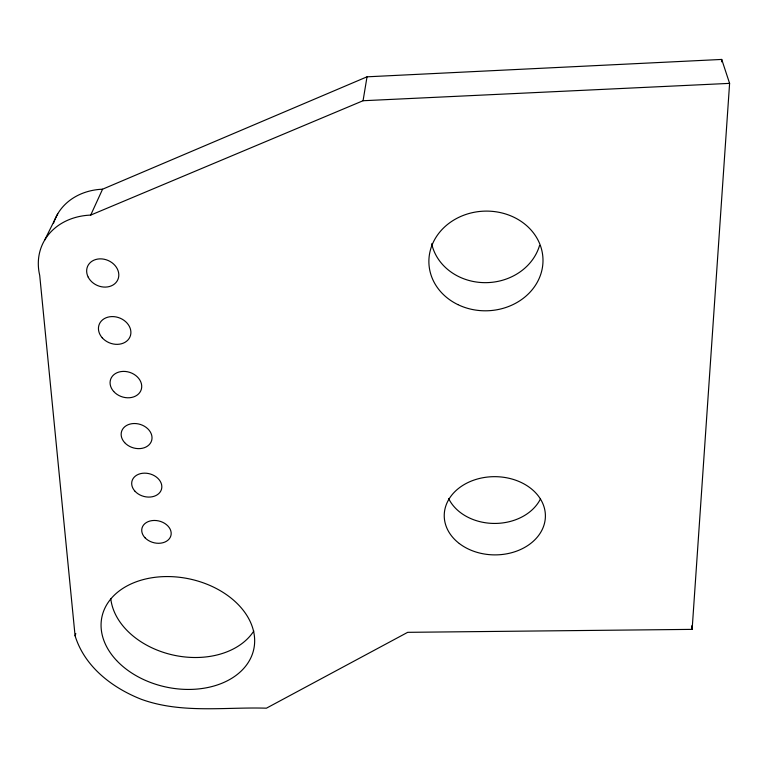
<?xml version="1.0" encoding="UTF-8"?>
<svg xmlns="http://www.w3.org/2000/svg" width="768" height="768" viewBox="0 0 768 768"><rect width="100%" height="100%" fill="white"/><g stroke="black" fill="none" stroke-linecap="round" stroke-linejoin="round"><path stroke-width="1.15" d="M721.565 61.834L721.718 59.434L367.027 76.819L102.576 189.197A64.243 53.626 24.6 0 0 53.453 223.498M102.576 189.197L90.71 215.088A66.163 54.528 23.8 0 0 39.706 275.338L75.082 635.789C84.643 666.787 112.157 687.792 141.322 699.302C181.45 713.875 224.755 706.906 266.429 708.182L407.674 632.333L692.131 629.376L729.6 83.366L721.718 59.434M90.71 215.088L363.062 100.733L367.027 76.819M75.082 635.789L75.802 633.552M44.678 240.086L57.744 213.802M363.062 100.733L729.6 83.366M691.574 625.891L692.131 629.376M539.578 245.395A55.363 48.931 -2.8 0 1 484.358 282.653A55.363 48.931 -2.8 0 1 431.674 243.744M540.528 498.797A49.238 38.669 0.1 0 1 494.477 523.44A49.238 38.669 0.1 0 1 448.618 498.499M253.814 631.008A75.715 54.922 12.1 0 1 172.694 654.941A75.715 54.922 12.1 0 1 110.765 598.502M102.211 337.776A16.608 13.44 21 0 0 129.917 337.037A16.608 13.44 21 0 0 111.888 316.589A16.608 13.44 21 0 0 102.211 337.776M116.602 660.509A77.626 55.315 11.9 0 0 248.602 661.949A77.626 55.315 11.9 0 0 168.326 576.566A77.626 55.315 11.9 0 0 116.602 660.509M457.814 304.579A57.062 49.834 -2.2 0 0 542.995 260.016A57.062 49.834 -2.2 0 0 457.008 218.256A57.062 49.834 -2.2 0 0 457.814 304.579M135.072 491.318A15.302 11.674 15.4 0 0 160.848 490.896A15.302 11.674 15.4 0 0 144.365 473.155A15.302 11.674 15.4 0 0 135.072 491.318M124.646 442.618A15.706 12.23 16.9 0 0 151.037 442.099A15.706 12.23 16.9 0 0 134.064 423.523A15.706 12.23 16.9 0 0 124.646 442.618M88.186 277.114A16.512 13.603 23.8 0 0 115.939 282.605A16.512 13.603 23.8 0 0 104.083 259.219A16.512 13.603 23.8 0 0 88.186 277.114M113.712 391.507A16.138 12.816 18.8 0 0 140.736 390.883A16.138 12.816 18.8 0 0 123.254 371.395A16.138 12.816 18.8 0 0 113.712 391.507M459.312 543.533A50.582 39.11 0.4 0 0 543.773 525.754A50.582 39.11 0.4 0 0 481.382 478.032A50.582 39.11 0.4 0 0 459.312 543.533M145.008 537.754A14.928 11.155 14.2 0 0 170.208 537.418A14.928 11.155 14.2 0 0 154.176 520.454A14.928 11.155 14.2 0 0 145.008 537.754"/></g></svg>
